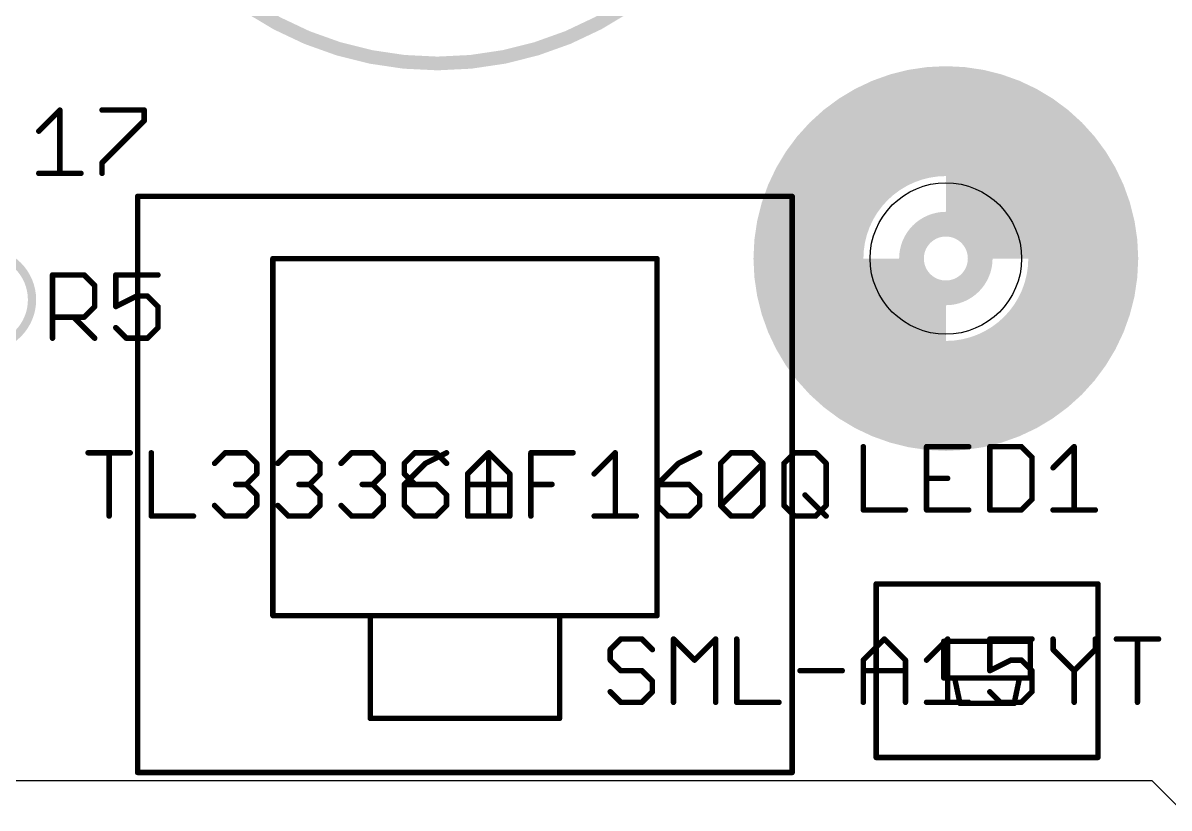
# Model space of a CAD drawing. Extents: x 2 to 123, y -4 to 52.
# Drawn here: x 72.86 to 94.04, y -2.79 to 11.72 of the extents above; entities that cross this region are included whole.
import ezdxf

# ---------------------------------------------------------------- set-up
doc = ezdxf.new("R2010")
doc.units = 0
for name, color, linetype in [('20', 53, 'CONTINUOUS'), ('25', 253, 'CONTINUOUS'), ('27', 253, 'CONTINUOUS'), ('39', 12, 'CONTINUOUS'), ('40', 132, 'CONTINUOUS'), ('41', 12, 'CONTINUOUS'), ('42', 132, 'CONTINUOUS'), ('51', 253, 'CONTINUOUS')]:
    doc.layers.add(name, color=color, linetype=linetype)

msp = doc.modelspace()

# ---------------------------------------------------------------- linework, layer by layer
at = {"layer": '20'}
for p, q in [((66.04, -2.286), (93.726, -2.286)), ((93.726, -2.286), (94.234, -2.794))]:
    msp.add_line(p, q, dxfattribs=at)
msp.add_circle((89.916, 7.366), 1.4, dxfattribs=at)
at = {"layer": '25'}
for points, const_width in [([(80.518, 10.972, 1), (80.518, 23.572, 1), (80.518, 10.972)], 0.254), ([(73.5652, 10.1102, 1), (73.5144, 10.1102)], 0.0508), ([(73.5578, 10.0922, 1), (73.5218, 10.1282)], 0.0508), ([(74.3194, 10.1356, 1), (74.3194, 10.0848)], 0.0508), ([(75.1244, 10.1102, 1), (75.0736, 10.1102)], 0.0508), ([(75.117, 9.8973, 1), (75.081, 9.9333)], 0.0508), ([(75.099, 10.0848, 1), (75.099, 10.1356)], 0.0508), ([(73.132, 9.7384, 1), (73.168, 9.7024)], 0.0508), ([(75.0736, 9.9153, 1), (75.1244, 9.9153)], 0.0508), ([(74.3014, 9.1537, 1), (74.3374, 9.1177)], 0.0508), ([(74.3448, 9.1357, 1), (74.294, 9.1357)], 0.0508), ([(73.15, 8.9662, 1), (73.15, 8.9154)], 0.0508), ([(73.5144, 8.9408, 1), (73.5652, 8.9408)], 0.0508), ([(73.9296, 8.9154, 1), (73.9296, 8.9662)], 0.0508), ([(74.294, 8.9408, 1), (74.3448, 8.9408)], 0.0508), ([(73.4294, 7.0622, 1), (73.3786, 7.0622)], 0.0508), ([(73.404, 7.0876, 1), (73.404, 7.0368)], 0.0508), ([(74.0067, 7.0802, 1), (73.9707, 7.0442)], 0.0508), ([(73.9887, 7.0368, 1), (73.9887, 7.0876)], 0.0508), ([(74.5734, 7.0876, 1), (74.5734, 7.0368)], 0.0508), ([(74.5988, 7.0622, 1), (74.548, 7.0622)], 0.0508), ([(75.353, 7.0368, 1), (75.353, 7.0876)], 0.0508), ([(74.209, 6.8673, 1), (74.1582, 6.8673)], 0.0508), ([(74.1656, 6.8493, 1), (74.2016, 6.8853)], 0.0508), ([(74.9632, 6.6978, 1), (74.9632, 6.647)], 0.0508), ([(74.9746, 6.6497, 1), (74.9518, 6.6951)], 0.0508), ([(75.1761, 6.6904, 1), (75.1401, 6.6544)], 0.0508), ([(75.1581, 6.647, 1), (75.1581, 6.6978)], 0.0508), ([(74.1582, 6.4775, 1), (74.209, 6.4775)], 0.0508), ([(74.2016, 6.4595, 1), (74.1656, 6.4955)], 0.0508), ([(74.562, 6.5002, 1), (74.5848, 6.4548)], 0.0508), ([(74.548, 6.4775, 1), (74.5988, 6.4775)], 0.0508), ([(75.3784, 6.4775, 1), (75.3276, 6.4775)], 0.0508), ([(75.335, 6.4595, 1), (75.371, 6.4955)], 0.0508), ([(73.404, 6.308, 1), (73.404, 6.2572)], 0.0508), ([(73.8118, 6.3006, 1), (73.7758, 6.2646)], 0.0508), ([(73.9707, 6.3006, 1), (74.0067, 6.2646)], 0.0508), ([(73.9887, 6.2572, 1), (73.9887, 6.308)], 0.0508), ([(74.1656, 5.8748, 1), (74.2016, 5.9108)], 0.0508), ([(74.5914, 6.1057, 1), (74.5554, 6.0697)], 0.0508), ([(74.7683, 5.9182, 1), (74.7683, 5.8674)], 0.0508), ([(74.7503, 5.8748, 1), (74.7863, 5.9108)], 0.0508), ([(75.1401, 5.9108, 1), (75.1761, 5.8748)], 0.0508), ([(75.1581, 5.8674, 1), (75.1581, 5.9182)], 0.0508), ([(75.3276, 6.0877, 1), (75.3784, 6.0877)], 0.0508), ([(75.371, 6.0697, 1), (75.335, 6.1057)], 0.0508), ([(73.3786, 5.8928, 1), (73.4294, 5.8928)], 0.0508), ([(80.1023, 3.7996, 1), (80.1023, 3.7488)], 0.0508), ([(80.1203, 3.7562, 1), (80.0843, 3.7922)], 0.0508), ([(80.5101, 3.7922, 1), (80.4741, 3.7562)], 0.0508), ([(80.4921, 3.7488, 1), (80.4921, 3.7996)], 0.0508), ([(81.492, 3.7742, 1), (81.4412, 3.7742)], 0.0508), ([(81.4846, 3.7562, 1), (81.4486, 3.7922)], 0.0508), ([(88.4154, 3.8872, 1), (88.3646, 3.8872)], 0.0508), ([(89.5594, 3.9126, 1), (89.5594, 3.8618)], 0.0508), ([(89.5848, 3.8872, 1), (89.534, 3.8872)], 0.0508), ([(90.339, 3.8618, 1), (90.339, 3.9126)], 0.0508), ([(90.7542, 3.8872, 1), (90.7034, 3.8872)], 0.0508), ([(90.7288, 3.9126, 1), (90.7288, 3.8618)], 0.0508), ([(91.3315, 3.9052, 1), (91.2955, 3.8692)], 0.0508), ([(91.3135, 3.8618, 1), (91.3135, 3.9126)], 0.0508), ([(92.3134, 3.8872, 1), (92.2626, 3.8872)], 0.0508), ([(92.3059, 3.8692, 1), (92.27, 3.9052)], 0.0508), ([(79.8894, 3.5973, 1), (79.9254, 3.5613)], 0.0508), ([(79.9328, 3.5793, 1), (79.882, 3.5793)], 0.0508), ([(80.669, 3.5613, 1), (80.705, 3.5973)], 0.0508), ([(91.5338, 3.6923, 1), (91.483, 3.6923)], 0.0508), ([(91.4904, 3.6743, 1), (91.5264, 3.7103)], 0.0508), ([(79.9254, 3.4024, 1), (79.8894, 3.3664)], 0.0508), ([(79.882, 3.3844, 1), (79.9328, 3.3844)], 0.0508), ([(81.0588, 3.4024, 1), (81.0948, 3.3664)], 0.0508), ([(91.8802, 3.5154, 1), (91.9162, 3.4794)], 0.0508), ([(80.1023, 3.2149, 1), (80.1023, 3.1641)], 0.0508), ([(80.0843, 3.1715, 1), (80.1203, 3.2075)], 0.0508), ([(80.5101, 3.2075, 1), (80.4741, 3.1715)], 0.0508), ([(80.4921, 3.1641, 1), (80.4921, 3.2149)], 0.0508), ([(89.5594, 3.3279, 1), (89.5594, 3.2771)], 0.0508), ([(89.9492, 3.2771, 1), (89.9492, 3.3279)], 0.0508), ([(80.7124, 2.9946, 1), (80.6616, 2.9946)], 0.0508), ([(80.669, 2.9766, 1), (80.705, 3.0126)], 0.0508), ([(79.9254, 2.8177, 1), (79.8894, 2.7817)], 0.0508), ([(80.6616, 2.7997, 1), (80.7124, 2.7997)], 0.0508), ([(80.705, 2.7817, 1), (80.669, 2.8177)], 0.0508), ([(88.39, 2.7432, 1), (88.39, 2.6924)], 0.0508), ([(89.1696, 2.6924, 1), (89.1696, 2.7432)], 0.0508), ([(89.5594, 2.7432, 1), (89.5594, 2.6924)], 0.0508), ([(90.339, 2.6924, 1), (90.339, 2.7432)], 0.0508), ([(90.7288, 2.7432, 1), (90.7288, 2.6924)], 0.0508), ([(91.2955, 2.7358, 1), (91.3315, 2.6998)], 0.0508), ([(91.3135, 2.6924, 1), (91.3135, 2.7432)], 0.0508), ([(91.483, 2.9127, 1), (91.5338, 2.9127)], 0.0508), ([(91.5264, 2.8947, 1), (91.4904, 2.9307)], 0.0508), ([(91.8982, 2.7432, 1), (91.8982, 2.6924)], 0.0508), ([(92.6778, 2.6924, 1), (92.6778, 2.7432)], 0.0508), ([(80.1023, 2.6302, 1), (80.1023, 2.5794)], 0.0508), ([(80.0843, 2.5868, 1), (80.1203, 2.6228)], 0.0508), ([(80.4741, 2.6228, 1), (80.5101, 2.5868)], 0.0508), ([(80.4921, 2.5794, 1), (80.4921, 2.6302)], 0.0508), ([(81.0768, 2.6302, 1), (81.0768, 2.5794)], 0.0508), ([(81.4412, 2.6048, 1), (81.492, 2.6048)], 0.0508), ([(81.8564, 2.5794, 1), (81.8564, 2.6302)], 0.0508), ([(88.3646, 2.7178, 1), (88.4154, 2.7178)], 0.0508), ([(89.534, 2.7178, 1), (89.5848, 2.7178)], 0.0508), ([(90.7034, 2.7178, 1), (90.7542, 2.7178)], 0.0508), ([(92.2626, 2.7178, 1), (92.3134, 2.7178)], 0.0508)]:
    msp.add_lwpolyline(points, format="xyb", dxfattribs=dict(at, const_width=const_width))
at = {"layer": '25', "const_width": 0.1016}
for points in [[(73.15, 9.7204), (73.5398, 10.1102)], [(73.5398, 10.1102), (73.5398, 8.9408)], [(74.3194, 10.1102), (75.099, 10.1102)], [(75.099, 9.9153), (74.3194, 9.1357)], [(75.099, 10.1102), (75.099, 9.9153)], [(74.3194, 9.1357), (74.3194, 8.9408)], [(73.15, 8.9408), (73.9296, 8.9408)], [(73.404, 5.8928), (73.404, 7.0622)], [(73.404, 7.0622), (73.9887, 7.0622)], [(73.9887, 7.0622), (74.1836, 6.8673)], [(75.353, 7.0622), (74.5734, 7.0622)], [(74.5734, 7.0622), (74.5734, 6.4775)], [(74.1836, 6.8673), (74.1836, 6.4775)], [(74.5734, 6.4775), (74.9632, 6.6724)], [(74.9632, 6.6724), (75.1581, 6.6724)], [(75.1581, 6.6724), (75.353, 6.4775)], [(74.1836, 6.4775), (73.9887, 6.2826)], [(75.353, 6.4775), (75.353, 6.0877)], [(73.9887, 6.2826), (73.404, 6.2826)], [(73.7938, 6.2826), (74.1836, 5.8928)], [(74.7683, 5.8928), (74.5734, 6.0877)], [(75.1581, 5.8928), (74.7683, 5.8928)], [(75.353, 6.0877), (75.1581, 5.8928)], [(80.1023, 3.7742), (79.9074, 3.5793)], [(80.4921, 3.7742), (80.1023, 3.7742)], [(80.687, 3.5793), (80.4921, 3.7742)], [(81.0768, 3.3844), (81.4666, 3.7742)], [(81.4666, 3.7742), (81.4666, 2.6048)], [(88.39, 3.8872), (88.39, 2.7178)], [(90.339, 3.8872), (89.5594, 3.8872)], [(89.5594, 3.8872), (89.5594, 2.7178)], [(90.7288, 3.8872), (90.7288, 2.7178)], [(91.3135, 3.8872), (90.7288, 3.8872)], [(91.5084, 3.6923), (91.3135, 3.8872)], [(91.8982, 3.4974), (92.288, 3.8872)], [(92.288, 3.8872), (92.288, 2.7178)], [(79.9074, 3.5793), (79.9074, 3.3844)], [(91.5084, 2.9127), (91.5084, 3.6923)], [(79.9074, 3.3844), (80.1023, 3.1895)], [(80.1023, 3.1895), (80.4921, 3.1895)], [(80.4921, 3.1895), (80.687, 2.9946)], [(89.5594, 3.3025), (89.9492, 3.3025)], [(80.687, 2.9946), (80.687, 2.7997)], [(80.1023, 2.6048), (79.9074, 2.7997)], [(80.687, 2.7997), (80.4921, 2.6048)], [(88.39, 2.7178), (89.1696, 2.7178)], [(89.5594, 2.7178), (90.339, 2.7178)], [(90.7288, 2.7178), (91.3135, 2.7178)], [(91.3135, 2.7178), (91.5084, 2.9127)], [(91.8982, 2.7178), (92.6778, 2.7178)], [(80.4921, 2.6048), (80.1023, 2.6048)], [(81.0768, 2.6048), (81.8564, 2.6048)]]:
    msp.add_lwpolyline(points, dxfattribs=at)
at = {"layer": '27', "const_width": 0.1016}
for points in [[(74.0604, 3.7742), (74.84, 3.7742)], [(74.4502, 2.6048), (74.4502, 3.7742)], [(75.2298, 3.7742), (75.2298, 2.6048)], [(76.3992, 3.5793), (76.5941, 3.7742)], [(76.5941, 3.7742), (76.9839, 3.7742)], [(76.9839, 3.7742), (77.1788, 3.5793)], [(77.5686, 3.5793), (77.7635, 3.7742)], [(77.7635, 3.7742), (78.1533, 3.7742)], [(78.1533, 3.7742), (78.3482, 3.5793)], [(78.738, 3.5793), (78.9329, 3.7742)], [(78.9329, 3.7742), (79.3227, 3.7742)], [(79.3227, 3.7742), (79.5176, 3.5793)], [(80.687, 3.7742), (80.2972, 3.5793)], [(81.0768, 3.3844), (81.4666, 3.7742)], [(81.4666, 3.7742), (81.8564, 3.3844)], [(82.2462, 2.6048), (82.2462, 3.7742)], [(82.2462, 3.7742), (83.0258, 3.7742)], [(83.4156, 3.3844), (83.8054, 3.7742)], [(83.8054, 3.7742), (83.8054, 2.6048)], [(85.3646, 3.7742), (84.9748, 3.5793)], [(85.7544, 3.5793), (85.9493, 3.7742)], [(85.9493, 3.7742), (86.3391, 3.7742)], [(86.3391, 3.7742), (86.534, 3.5793)], [(86.9238, 3.5793), (87.1187, 3.7742)], [(87.1187, 3.7742), (87.5085, 3.7742)], [(87.5085, 3.7742), (87.7034, 3.5793)], [(77.1788, 3.5793), (77.1788, 3.3844)], [(78.3482, 3.5793), (78.3482, 3.3844)], [(79.5176, 3.5793), (79.5176, 3.3844)], [(80.2972, 3.5793), (79.9074, 3.1895)], [(84.9748, 3.5793), (84.585, 3.1895)], [(85.7544, 2.7997), (85.7544, 3.5793)], [(85.7544, 2.7997), (86.534, 3.5793)], [(86.534, 3.5793), (86.534, 2.7997)], [(86.9238, 2.7997), (86.9238, 3.5793)], [(87.7034, 3.5793), (87.7034, 2.7997)], [(77.1788, 3.3844), (76.9839, 3.1895)], [(78.3482, 3.3844), (78.1533, 3.1895)], [(79.5176, 3.3844), (79.3227, 3.1895)], [(81.0768, 2.6048), (81.0768, 3.3844)], [(81.8564, 3.3844), (81.8564, 2.6048)], [(76.9839, 3.1895), (76.789, 3.1895)], [(76.9839, 3.1895), (77.1788, 2.9946)], [(78.1533, 3.1895), (77.9584, 3.1895)], [(78.1533, 3.1895), (78.3482, 2.9946)], [(79.3227, 3.1895), (79.1278, 3.1895)], [(79.3227, 3.1895), (79.5176, 2.9946)], [(79.9074, 3.1895), (79.9074, 2.7997)], [(80.4921, 3.1895), (79.9074, 3.1895)], [(80.687, 2.9946), (80.4921, 3.1895)], [(81.0768, 3.1895), (81.8564, 3.1895)], [(82.2462, 3.1895), (82.636, 3.1895)], [(84.585, 3.1895), (84.585, 2.7997)], [(85.1697, 3.1895), (84.585, 3.1895)], [(85.3646, 2.9946), (85.1697, 3.1895)], [(77.1788, 2.9946), (77.1788, 2.7997)], [(78.3482, 2.9946), (78.3482, 2.7997)], [(79.5176, 2.9946), (79.5176, 2.7997)], [(80.687, 2.7997), (80.687, 2.9946)], [(85.3646, 2.7997), (85.3646, 2.9946)], [(87.3136, 2.9946), (87.7034, 2.6048)], [(76.5941, 2.6048), (76.3992, 2.7997)], [(77.1788, 2.7997), (76.9839, 2.6048)], [(77.7635, 2.6048), (77.5686, 2.7997)], [(78.3482, 2.7997), (78.1533, 2.6048)], [(78.9329, 2.6048), (78.738, 2.7997)], [(79.5176, 2.7997), (79.3227, 2.6048)], [(79.9074, 2.7997), (80.1023, 2.6048)], [(80.4921, 2.6048), (80.687, 2.7997)], [(84.585, 2.7997), (84.7799, 2.6048)], [(85.1697, 2.6048), (85.3646, 2.7997)], [(85.9493, 2.6048), (85.7544, 2.7997)], [(86.534, 2.7997), (86.3391, 2.6048)], [(87.1187, 2.6048), (86.9238, 2.7997)], [(87.7034, 2.7997), (87.5085, 2.6048)], [(75.2298, 2.6048), (76.0094, 2.6048)], [(76.9839, 2.6048), (76.5941, 2.6048)], [(78.1533, 2.6048), (77.7635, 2.6048)], [(79.3227, 2.6048), (78.9329, 2.6048)], [(80.1023, 2.6048), (80.4921, 2.6048)], [(83.4156, 2.6048), (84.1952, 2.6048)], [(84.7799, 2.6048), (85.1697, 2.6048)], [(86.3391, 2.6048), (85.9493, 2.6048)], [(87.5085, 2.6048), (87.1187, 2.6048)], [(83.9073, 0.3312), (83.7124, 0.1363)], [(84.2971, 0.3312), (83.9073, 0.3312)], [(84.492, 0.1363), (84.2971, 0.3312)], [(84.8818, -0.8382), (84.8818, 0.3312)], [(84.8818, 0.3312), (85.2716, -0.0586)], [(85.2716, -0.0586), (85.6614, 0.3312)], [(85.6614, 0.3312), (85.6614, -0.8382)], [(86.0512, 0.3312), (86.0512, -0.8382)], [(88.39, -0.0586), (88.7798, 0.3312)], [(88.7798, 0.3312), (89.1696, -0.0586)], [(89.5594, -0.0586), (89.9492, 0.3312)], [(89.9492, 0.3312), (89.9492, -0.8382)], [(91.5084, 0.3312), (90.7288, 0.3312)], [(90.7288, 0.3312), (90.7288, -0.2535)], [(91.8982, 0.3312), (91.8982, 0.1363)], [(92.6778, 0.1363), (92.6778, 0.3312)], [(93.0676, 0.3312), (93.8472, 0.3312)], [(93.4574, -0.8382), (93.4574, 0.3312)], [(83.7124, 0.1363), (83.7124, -0.0586)], [(91.8982, 0.1363), (92.288, -0.2535)], [(92.288, -0.2535), (92.6778, 0.1363)], [(83.7124, -0.0586), (83.9073, -0.2535)], [(83.9073, -0.2535), (84.2971, -0.2535)], [(84.2971, -0.2535), (84.492, -0.4484)], [(87.2206, -0.2535), (88.0002, -0.2535)], [(88.39, -0.8382), (88.39, -0.0586)], [(88.39, -0.2535), (89.1696, -0.2535)], [(89.1696, -0.0586), (89.1696, -0.8382)], [(90.7288, -0.2535), (91.1186, -0.0586)], [(91.1186, -0.0586), (91.3135, -0.0586)], [(91.3135, -0.0586), (91.5084, -0.2535)], [(91.5084, -0.2535), (91.5084, -0.6433)], [(92.288, -0.2535), (92.288, -0.8382)], [(84.492, -0.4484), (84.492, -0.6433)], [(83.9073, -0.8382), (83.7124, -0.6433)], [(84.492, -0.6433), (84.2971, -0.8382)], [(90.9237, -0.8382), (90.7288, -0.6433)], [(91.5084, -0.6433), (91.3135, -0.8382)], [(84.2971, -0.8382), (83.9073, -0.8382)], [(86.0512, -0.8382), (86.8308, -0.8382)], [(89.5594, -0.8382), (90.339, -0.8382)], [(91.3135, -0.8382), (90.9237, -0.8382)]]:
    msp.add_lwpolyline(points, dxfattribs=at)
at = {"layer": '27', "const_width": 0.0508}
for points in [[(74.0604, 3.7996, 1), (74.0604, 3.7488)], [(74.4756, 3.7742, 1), (74.4248, 3.7742)], [(74.84, 3.7488, 1), (74.84, 3.7996)], [(75.2552, 3.7742, 1), (75.2044, 3.7742)], [(76.5941, 3.7996, 1), (76.5941, 3.7488)], [(76.6121, 3.7562, 1), (76.5761, 3.7922)], [(77.0019, 3.7922, 1), (76.9659, 3.7562)], [(76.9839, 3.7488, 1), (76.9839, 3.7996)], [(77.7635, 3.7996, 1), (77.7635, 3.7488)], [(77.7815, 3.7562, 1), (77.7455, 3.7922)], [(78.1713, 3.7922, 1), (78.1353, 3.7562)], [(78.1533, 3.7488, 1), (78.1533, 3.7996)], [(78.9329, 3.7996, 1), (78.9329, 3.7488)], [(78.9508, 3.7562, 1), (78.9149, 3.7922)], [(79.3406, 3.7922, 1), (79.3047, 3.7562)], [(79.3227, 3.7488, 1), (79.3227, 3.7996)], [(80.6983, 3.7515, 1), (80.6756, 3.7969)], [(81.4845, 3.7922, 1), (81.4486, 3.7562)], [(81.4845, 3.7562, 1), (81.4486, 3.7922)], [(82.2716, 3.7742, 1), (82.2208, 3.7742)], [(82.2462, 3.7996, 1), (82.2462, 3.7488)], [(83.0258, 3.7488, 1), (83.0258, 3.7996)], [(83.8308, 3.7742, 1), (83.78, 3.7742)], [(83.8233, 3.7562, 1), (83.7874, 3.7922)], [(85.3759, 3.7515, 1), (85.3532, 3.7969)], [(85.9493, 3.7996, 1), (85.9493, 3.7488)], [(85.9672, 3.7562, 1), (85.9313, 3.7922)], [(86.357, 3.7922, 1), (86.3211, 3.7562)], [(86.3391, 3.7488, 1), (86.3391, 3.7996)], [(87.1187, 3.7996, 1), (87.1187, 3.7488)], [(87.1366, 3.7562, 1), (87.1007, 3.7922)], [(87.5264, 3.7922, 1), (87.4905, 3.7562)], [(87.5085, 3.7488, 1), (87.5085, 3.7996)], [(76.3812, 3.5973, 1), (76.4172, 3.5613)], [(77.2042, 3.5793, 1), (77.1534, 3.5793)], [(77.1608, 3.5613, 1), (77.1968, 3.5973)], [(77.5506, 3.5973, 1), (77.5866, 3.5613)], [(78.3736, 3.5793, 1), (78.3228, 3.5793)], [(78.3302, 3.5613, 1), (78.3662, 3.5973)], [(78.72, 3.5973, 1), (78.756, 3.5613)], [(79.543, 3.5793, 1), (79.4922, 3.5793)], [(79.4996, 3.5613, 1), (79.5355, 3.5973)], [(80.2858, 3.602, 1), (80.3085, 3.5566)], [(80.3151, 3.5613, 1), (80.2792, 3.5973)], [(84.9634, 3.602, 1), (84.9861, 3.5566)], [(84.9927, 3.5613, 1), (84.9568, 3.5973)], [(85.7364, 3.5973, 1), (85.7723, 3.5613)], [(85.7798, 3.5793, 1), (85.729, 3.5793)], [(86.5594, 3.5793, 1), (86.5086, 3.5793)], [(86.5519, 3.5613, 1), (86.516, 3.5973)], [(86.516, 3.5613, 1), (86.5519, 3.5973)], [(86.9058, 3.5973, 1), (86.9417, 3.5613)], [(86.9492, 3.5793, 1), (86.8984, 3.5793)], [(87.7288, 3.5793, 1), (87.678, 3.5793)], [(87.6854, 3.5613, 1), (87.7213, 3.5973)], [(77.1534, 3.3844, 1), (77.2042, 3.3844)], [(77.1968, 3.3664, 1), (77.1608, 3.4024)], [(78.3228, 3.3844, 1), (78.3736, 3.3844)], [(78.3662, 3.3664, 1), (78.3302, 3.4024)], [(79.4922, 3.3844, 1), (79.543, 3.3844)], [(79.5355, 3.3664, 1), (79.4996, 3.4024)], [(81.0588, 3.4024, 1), (81.0947, 3.3664)], [(81.1022, 3.3844, 1), (81.0514, 3.3844)], [(81.8818, 3.3844, 1), (81.831, 3.3844)], [(81.8384, 3.3664, 1), (81.8743, 3.4024)], [(83.3976, 3.4024, 1), (83.4335, 3.3664)], [(76.789, 3.2149, 1), (76.789, 3.1641)], [(77.0019, 3.2075, 1), (76.9659, 3.1715)], [(76.9659, 3.2075, 1), (77.0019, 3.1715)], [(76.9839, 3.1641, 1), (76.9839, 3.2149)], [(77.9584, 3.2149, 1), (77.9584, 3.1641)], [(78.1713, 3.2075, 1), (78.1353, 3.1715)], [(78.1353, 3.2075, 1), (78.1713, 3.1715)], [(78.1533, 3.1641, 1), (78.1533, 3.2149)], [(79.1278, 3.2149, 1), (79.1278, 3.1641)], [(79.3406, 3.2075, 1), (79.3047, 3.1715)], [(79.3047, 3.2075, 1), (79.3406, 3.1715)], [(79.3227, 3.1641, 1), (79.3227, 3.2149)], [(79.8894, 3.2075, 1), (79.9253, 3.1715)], [(79.9328, 3.1895, 1), (79.882, 3.1895)], [(79.9074, 3.2149, 1), (79.9074, 3.1641)], [(80.51, 3.2075, 1), (80.4741, 3.1715)], [(80.4921, 3.1641, 1), (80.4921, 3.2149)], [(81.0768, 3.2149, 1), (81.0768, 3.1641)], [(81.8564, 3.1641, 1), (81.8564, 3.2149)], [(82.2462, 3.2149, 1), (82.2462, 3.1641)], [(82.636, 3.1641, 1), (82.636, 3.2149)], [(84.567, 3.2075, 1), (84.6029, 3.1715)], [(84.6104, 3.1895, 1), (84.5596, 3.1895)], [(84.585, 3.2149, 1), (84.585, 3.1641)], [(85.1876, 3.2075, 1), (85.1517, 3.1715)], [(85.1697, 3.1641, 1), (85.1697, 3.2149)], [(77.2042, 2.9946, 1), (77.1534, 2.9946)], [(77.1608, 2.9766, 1), (77.1968, 3.0126)], [(78.3736, 2.9946, 1), (78.3228, 2.9946)], [(78.3302, 2.9766, 1), (78.3662, 3.0126)], [(79.543, 2.9946, 1), (79.4922, 2.9946)], [(79.4996, 2.9766, 1), (79.5355, 3.0126)], [(80.7124, 2.9946, 1), (80.6616, 2.9946)], [(80.669, 2.9766, 1), (80.7049, 3.0126)], [(85.39, 2.9946, 1), (85.3392, 2.9946)], [(85.3466, 2.9766, 1), (85.3825, 3.0126)], [(87.3315, 3.0126, 1), (87.2956, 2.9766)], [(76.4172, 2.8177, 1), (76.3812, 2.7817)], [(77.1534, 2.7997, 1), (77.2042, 2.7997)], [(77.1968, 2.7817, 1), (77.1608, 2.8177)], [(77.5866, 2.8177, 1), (77.5506, 2.7817)], [(78.3228, 2.7997, 1), (78.3736, 2.7997)], [(78.3662, 2.7817, 1), (78.3302, 2.8177)], [(78.756, 2.8177, 1), (78.72, 2.7817)], [(79.4922, 2.7997, 1), (79.543, 2.7997)], [(79.5355, 2.7817, 1), (79.4996, 2.8177)], [(79.9253, 2.8177, 1), (79.8894, 2.7817)], [(79.882, 2.7997, 1), (79.9328, 2.7997)], [(80.6616, 2.7997, 1), (80.7124, 2.7997)], [(80.7049, 2.7817, 1), (80.669, 2.8177)], [(84.6029, 2.8177, 1), (84.567, 2.7817)], [(84.5596, 2.7997, 1), (84.6104, 2.7997)], [(85.3392, 2.7997, 1), (85.39, 2.7997)], [(85.3825, 2.7817, 1), (85.3466, 2.8177)], [(85.7723, 2.8177, 1), (85.7364, 2.7817)], [(85.7364, 2.8177, 1), (85.7723, 2.7817)], [(85.729, 2.7997, 1), (85.7798, 2.7997)], [(86.5086, 2.7997, 1), (86.5594, 2.7997)], [(86.5519, 2.7817, 1), (86.516, 2.8177)], [(86.9417, 2.8177, 1), (86.9058, 2.7817)], [(86.8984, 2.7997, 1), (86.9492, 2.7997)], [(87.678, 2.7997, 1), (87.7288, 2.7997)], [(87.7213, 2.7817, 1), (87.6854, 2.8177)], [(74.4248, 2.6048, 1), (74.4756, 2.6048)], [(75.2298, 2.6302, 1), (75.2298, 2.5794)], [(75.2044, 2.6048, 1), (75.2552, 2.6048)], [(76.0094, 2.5794, 1), (76.0094, 2.6302)], [(76.5941, 2.6302, 1), (76.5941, 2.5794)], [(76.5761, 2.5868, 1), (76.6121, 2.6228)], [(76.9659, 2.6228, 1), (77.0019, 2.5868)], [(76.9839, 2.5794, 1), (76.9839, 2.6302)], [(77.7635, 2.6302, 1), (77.7635, 2.5794)], [(77.7455, 2.5868, 1), (77.7815, 2.6228)], [(78.1353, 2.6228, 1), (78.1713, 2.5868)], [(78.1533, 2.5794, 1), (78.1533, 2.6302)], [(78.9329, 2.6302, 1), (78.9329, 2.5794)], [(78.9149, 2.5868, 1), (78.9508, 2.6228)], [(79.3047, 2.6228, 1), (79.3406, 2.5868)], [(79.3227, 2.5794, 1), (79.3227, 2.6302)], [(80.1023, 2.6302, 1), (80.1023, 2.5794)], [(80.0843, 2.5868, 1), (80.1202, 2.6228)], [(80.4741, 2.6228, 1), (80.51, 2.5868)], [(80.4921, 2.5794, 1), (80.4921, 2.6302)], [(81.0514, 2.6048, 1), (81.1022, 2.6048)], [(81.831, 2.6048, 1), (81.8818, 2.6048)], [(82.2208, 2.6048, 1), (82.2716, 2.6048)], [(83.4156, 2.6302, 1), (83.4156, 2.5794)], [(83.78, 2.6048, 1), (83.8308, 2.6048)], [(84.1952, 2.5794, 1), (84.1952, 2.6302)], [(84.7799, 2.6302, 1), (84.7799, 2.5794)], [(84.7619, 2.5868, 1), (84.7978, 2.6228)], [(85.1517, 2.6228, 1), (85.1876, 2.5868)], [(85.1697, 2.5794, 1), (85.1697, 2.6302)], [(85.9493, 2.6302, 1), (85.9493, 2.5794)], [(85.9313, 2.5868, 1), (85.9672, 2.6228)], [(86.3211, 2.6228, 1), (86.357, 2.5868)], [(86.3391, 2.5794, 1), (86.3391, 2.6302)], [(87.1187, 2.6302, 1), (87.1187, 2.5794)], [(87.1007, 2.5868, 1), (87.1366, 2.6228)], [(87.4905, 2.6228, 1), (87.5264, 2.5868)], [(87.5085, 2.5794, 1), (87.5085, 2.6302)], [(87.6854, 2.5868, 1), (87.7213, 2.6228)], [(83.9073, 0.3566, 1), (83.9073, 0.3058)], [(83.9253, 0.3132, 1), (83.8893, 0.3492)], [(84.3151, 0.3492, 1), (84.2791, 0.3132)], [(84.2971, 0.3058, 1), (84.2971, 0.3566)], [(84.8998, 0.3492, 1), (84.8638, 0.3132)], [(84.9072, 0.3312, 1), (84.8564, 0.3312)], [(85.6868, 0.3312, 1), (85.636, 0.3312)], [(85.6794, 0.3132, 1), (85.6434, 0.3492)], [(86.0766, 0.3312, 1), (86.0258, 0.3312)], [(88.7977, 0.3492, 1), (88.7618, 0.3132)], [(88.7977, 0.3132, 1), (88.7618, 0.3492)], [(89.9746, 0.3312, 1), (89.9238, 0.3312)], [(89.9671, 0.3132, 1), (89.9312, 0.3492)], [(90.7288, 0.3566, 1), (90.7288, 0.3058)], [(90.7542, 0.3312, 1), (90.7034, 0.3312)], [(91.5084, 0.3058, 1), (91.5084, 0.3566)], [(91.9236, 0.3312, 1), (91.8728, 0.3312)], [(92.7032, 0.3312, 1), (92.6524, 0.3312)], [(93.0676, 0.3566, 1), (93.0676, 0.3058)], [(93.4828, 0.3312, 1), (93.432, 0.3312)], [(93.8472, 0.3058, 1), (93.8472, 0.3566)], [(83.6944, 0.1543, 1), (83.7304, 0.1183)], [(83.7378, 0.1363, 1), (83.687, 0.1363)], [(84.474, 0.1183, 1), (84.51, 0.1543)], [(91.9161, 0.1543, 1), (91.8802, 0.1183)], [(91.8728, 0.1363, 1), (91.9236, 0.1363)], [(92.6524, 0.1363, 1), (92.7032, 0.1363)], [(92.6957, 0.1183, 1), (92.6598, 0.1543)], [(83.7304, -0.0406, 1), (83.6944, -0.0766)], [(83.687, -0.0586, 1), (83.7378, -0.0586)], [(83.9073, -0.2281, 1), (83.9073, -0.2789)], [(83.8893, -0.2715, 1), (83.9253, -0.2355)], [(84.3151, -0.2355, 1), (84.2791, -0.2715)], [(84.2971, -0.2789, 1), (84.2971, -0.2281)], [(85.2536, -0.0406, 1), (85.2896, -0.0766)], [(85.2536, -0.0766, 1), (85.2896, -0.0406)], [(87.2206, -0.2281, 1), (87.2206, -0.2789)], [(88.0002, -0.2789, 1), (88.0002, -0.2281)], [(88.372, -0.0406, 1), (88.408, -0.0766)], [(88.4154, -0.0586, 1), (88.3646, -0.0586)], [(88.39, -0.2281, 1), (88.39, -0.2789)], [(89.195, -0.0586, 1), (89.1442, -0.0586)], [(89.1516, -0.0766, 1), (89.1875, -0.0406)], [(89.1696, -0.2789, 1), (89.1696, -0.2281)], [(89.5414, -0.0406, 1), (89.5773, -0.0766)], [(90.7174, -0.2308, 1), (90.7401, -0.2762)], [(91.1186, -0.0332, 1), (91.1186, -0.084)], [(91.1299, -0.0813, 1), (91.1072, -0.0359)], [(91.3314, -0.0406, 1), (91.2955, -0.0766)], [(91.3135, -0.084, 1), (91.3135, -0.0332)], [(91.5338, -0.2535, 1), (91.483, -0.2535)], [(91.4904, -0.2715, 1), (91.5263, -0.2355)], [(92.27, -0.2355, 1), (92.3059, -0.2715)], [(92.3134, -0.2535, 1), (92.2626, -0.2535)], [(92.27, -0.2715, 1), (92.3059, -0.2355)], [(84.5174, -0.4484, 1), (84.4666, -0.4484)], [(84.474, -0.4664, 1), (84.51, -0.4304)], [(90.7034, -0.2535, 1), (90.7542, -0.2535)], [(83.7304, -0.6253, 1), (83.6944, -0.6613)], [(84.4666, -0.6433, 1), (84.5174, -0.6433)], [(84.51, -0.6613, 1), (84.474, -0.6253)], [(90.7467, -0.6253, 1), (90.7108, -0.6613)], [(91.483, -0.6433, 1), (91.5338, -0.6433)], [(91.5263, -0.6613, 1), (91.4904, -0.6253)], [(83.9073, -0.8128, 1), (83.9073, -0.8636)], [(83.8893, -0.8562, 1), (83.9253, -0.8202)], [(84.2791, -0.8202, 1), (84.3151, -0.8562)], [(84.2971, -0.8636, 1), (84.2971, -0.8128)], [(84.8564, -0.8382, 1), (84.9072, -0.8382)], [(85.636, -0.8382, 1), (85.6868, -0.8382)], [(86.0512, -0.8128, 1), (86.0512, -0.8636)], [(86.0258, -0.8382, 1), (86.0766, -0.8382)], [(86.8308, -0.8636, 1), (86.8308, -0.8128)], [(88.3646, -0.8382, 1), (88.4154, -0.8382)], [(89.1442, -0.8382, 1), (89.195, -0.8382)], [(89.5594, -0.8128, 1), (89.5594, -0.8636)], [(89.9238, -0.8382, 1), (89.9746, -0.8382)], [(90.339, -0.8636, 1), (90.339, -0.8128)], [(90.9237, -0.8128, 1), (90.9237, -0.8636)], [(90.9057, -0.8562, 1), (90.9416, -0.8202)], [(91.2955, -0.8202, 1), (91.3314, -0.8562)], [(91.3135, -0.8636, 1), (91.3135, -0.8128)], [(92.2626, -0.8382, 1), (92.3134, -0.8382)], [(93.432, -0.8382, 1), (93.4828, -0.8382)]]:
    msp.add_lwpolyline(points, format="xyb", dxfattribs=at)
at = {"layer": '39', "const_width": 2.032}
msp.add_lwpolyline([(89.916, 4.826, 1), (89.916, 9.906, 1), (89.916, 4.826)], format="xyb", dxfattribs=at)
at = {"layer": '40', "const_width": 2.032}
msp.add_lwpolyline([(89.916, 4.826, 1), (89.916, 9.906, 1), (89.916, 4.826)], format="xyb", dxfattribs=at)
at = {"layer": '41', "const_width": 2.032}
msp.add_lwpolyline([(89.916, 4.826, 1), (89.916, 9.906, 1), (89.916, 4.826)], format="xyb", dxfattribs=at)
at = {"layer": '42', "const_width": 2.032}
msp.add_lwpolyline([(89.916, 4.826, 1), (89.916, 9.906, 1), (89.916, 4.826)], format="xyb", dxfattribs=at)
at = {"layer": '51'}
for points, const_width in [([(80.518, 10.972, 1), (80.518, 23.572, 1), (80.518, 10.972)], 0.254), ([(91.694, 7.366, 0.4142), (89.916, 9.144)], 2.286), ([(74.976, 8.539, 1), (74.976, 8.489)], 0.05), ([(75.001, 8.514, 1), (74.951, 8.514)], 0.05), ([(88.138, 7.366, 0.4142), (89.916, 5.588)], 2.286), ([(87.101, 8.514, 1), (87.051, 8.514)], 0.05), ([(87.076, 8.489, 1), (87.076, 8.539)], 0.05), ([(89.916, 6.731, 1), (89.916, 8.001, 1), (89.916, 6.731)], 0.4572), ([(72.136, 5.715, 1), (72.136, 7.493, 1), (72.136, 5.715)], 0.1524), ([(77.476, 7.389, 1), (77.476, 7.339)], 0.05), ([(77.501, 7.364, 1), (77.451, 7.364)], 0.05), ([(84.601, 7.364, 1), (84.551, 7.364)], 0.05), ([(84.576, 7.339, 1), (84.576, 7.389)], 0.05), ([(88.653, 1.351, 1), (88.603, 1.351)], 0.05), ([(88.628, 1.376, 1), (88.628, 1.326)], 0.05), ([(92.753, 1.351, 1), (92.703, 1.351)], 0.05), ([(92.728, 1.326, 1), (92.728, 1.376)], 0.05), ([(77.476, 0.789, 1), (77.476, 0.739)], 0.05), ([(77.451, 0.764, 1), (77.501, 0.764)], 0.05), ([(79.301, 0.764, 1), (79.251, 0.764)], 0.05), ([(82.801, 0.764, 1), (82.751, 0.764)], 0.05), ([(84.551, 0.764, 1), (84.601, 0.764)], 0.05), ([(84.576, 0.739, 1), (84.576, 0.789)], 0.05), ([(89.878, 0.316, 1), (89.878, 0.266)], 0.05), ([(89.903, 0.291, 1), (89.853, 0.291)], 0.05), ([(91.503, 0.291, 1), (91.453, 0.291)], 0.05), ([(91.478, 0.266, 1), (91.478, 0.316)], 0.05), ([(89.878, -0.364, 1), (89.878, -0.414)], 0.05), ([(89.853, -0.389, 1), (89.903, -0.389)], 0.05), ([(90.1025, -0.3838, 1), (90.0535, -0.3942)], 0.05), ([(91.3025, -0.3942, 1), (91.2535, -0.3838)], 0.05), ([(91.453, -0.389, 1), (91.503, -0.389)], 0.05), ([(91.478, -0.414, 1), (91.478, -0.364)], 0.05), ([(90.178, -0.834, 1), (90.178, -0.884)], 0.05), ([(90.1535, -0.8642, 1), (90.2025, -0.8538)], 0.05), ([(91.1535, -0.8538, 1), (91.2025, -0.8642)], 0.05), ([(91.178, -0.884, 1), (91.178, -0.834)], 0.05), ([(79.276, -1.111, 1), (79.276, -1.161)], 0.05), ([(79.251, -1.136, 1), (79.301, -1.136)], 0.05), ([(82.751, -1.136, 1), (82.801, -1.136)], 0.05), ([(82.776, -1.161, 1), (82.776, -1.111)], 0.05), ([(88.628, -1.834, 1), (88.628, -1.884)], 0.05), ([(88.603, -1.859, 1), (88.653, -1.859)], 0.05), ([(92.703, -1.859, 1), (92.753, -1.859)], 0.05), ([(92.728, -1.884, 1), (92.728, -1.834)], 0.05), ([(74.976, -2.111, 1), (74.976, -2.161)], 0.05), ([(74.951, -2.136, 1), (75.001, -2.136)], 0.05), ([(87.051, -2.136, 1), (87.101, -2.136)], 0.05), ([(87.076, -2.161, 1), (87.076, -2.111)], 0.05)]:
    msp.add_lwpolyline(points, format="xyb", dxfattribs=dict(at, const_width=const_width))
at = {"layer": '51', "const_width": 0.1}
for points in [[(87.076, 8.514), (74.976, 8.514)], [(74.976, 8.514), (74.976, -2.136)], [(87.076, -2.136), (87.076, 8.514)], [(84.576, 7.364), (77.476, 7.364)], [(77.476, 7.364), (77.476, 0.764)], [(84.576, 0.764), (84.576, 7.364)], [(88.628, -1.859), (88.628, 1.351)], [(88.628, 1.351), (92.728, 1.351)], [(92.728, 1.351), (92.728, -1.859)], [(77.476, 0.764), (84.576, 0.764)], [(79.276, 0.764), (79.276, -1.136)], [(82.776, -1.136), (82.776, 0.764)], [(91.478, 0.291), (89.878, 0.291)], [(89.878, 0.291), (89.878, -0.389)], [(91.478, -0.389), (91.478, 0.291)], [(89.878, -0.389), (91.478, -0.389)], [(90.178, -0.859), (90.078, -0.389)], [(91.278, -0.389), (91.178, -0.859)], [(91.178, -0.859), (90.178, -0.859)], [(79.276, -1.136), (82.776, -1.136)], [(92.728, -1.859), (88.628, -1.859)], [(74.976, -2.136), (87.076, -2.136)]]:
    msp.add_lwpolyline(points, dxfattribs=at)

doc.saveas('drawing.dxf')
